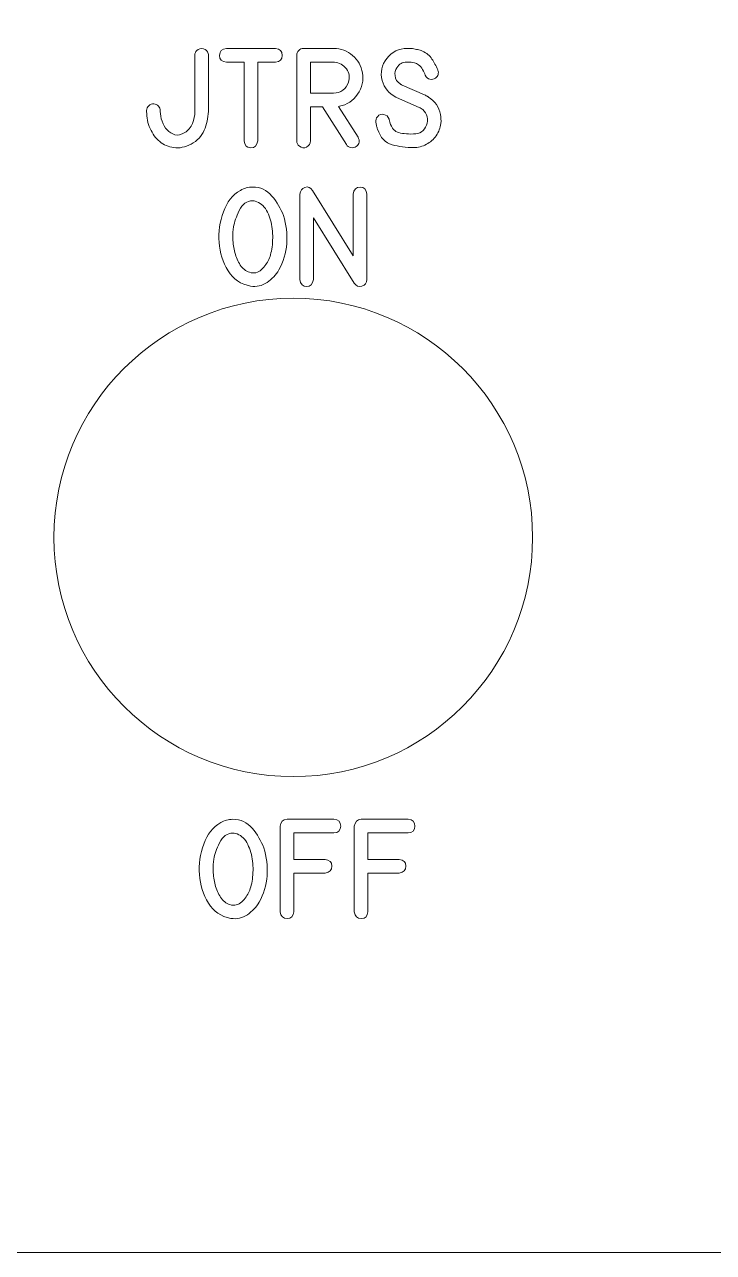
# Model space of a CAD drawing. Header units: millimetres. Extents: x -77 to 260, y -244 to 128.
# Drawn here: x -34.55 to -10.09, y -35.54 to 8.1 of the extents above; entities that cross this region are included whole.
import ezdxf

# ---------------------------------------------------------------- set-up
doc = ezdxf.new("R2010")
doc.units = ezdxf.units.MM
doc.header["$MEASUREMENT"] = 0
doc.layers.add('Cut', color=7, linetype='Continuous')
doc.layers.add('Engrave', color=7, linetype='Continuous')

msp = doc.modelspace()

# ---------------------------------------------------------------- linework, layer by layer
at = {"layer": 'Cut', "color": 250, "lineweight": 9}
msp.add_open_spline([(15.9454, 126.7647), (15.9454, 126.7647), (-65.0547, 126.7647), (-65.0547, 126.7647), (-65.0547, 126.7647), (-65.8797, 126.7647), (-66.5547, 126.0897), (-66.5547, 125.2647), (-66.5547, 125.2647), (-66.5547, 125.2647), (-66.5547, 122.5647), (-66.5547, 122.5647), (-66.5547, 122.5647), (-66.5547, 119.251), (-69.241, 116.5647), (-72.5547, 116.5647), (-72.5547, 116.5647), (-72.5547, 116.5647), (-75.2546, 116.5647), (-75.2546, 116.5647), (-75.2546, 116.5647), (-76.0796, 116.5647), (-76.7546, 115.8897), (-76.7546, 115.0647), (-76.7546, 115.0647), (-76.7546, 115.0647), (-76.7546, -23.8355), (-76.7546, -23.8355), (-76.7546, -23.8355), (-76.7546, -24.6605), (-76.0796, -25.3355), (-75.2546, -25.3355), (-75.2546, -25.3355), (-75.2546, -25.3355), (-72.5547, -25.3355), (-72.5547, -25.3355), (-72.5547, -25.3355), (-69.241, -25.3355), (-66.5547, -28.0218), (-66.5547, -31.3355), (-66.5547, -31.3355), (-66.5547, -31.3355), (-66.5547, -34.0353), (-66.5547, -34.0353), (-66.5547, -34.0353), (-66.5547, -34.8603), (-65.8797, -35.5353), (-65.0547, -35.5353), (-65.0547, -35.5353), (-65.0547, -35.5353), (15.9454, -35.5353), (15.9454, -35.5353), (15.9454, -35.5353), (16.7704, -35.5353), (17.4454, -34.8603), (17.4454, -34.0353), (17.4454, -34.0353), (17.4454, -34.0353), (17.4454, -31.3355), (17.4454, -31.3355), (17.4454, -31.3355), (17.4454, -28.0218), (20.1317, -25.3355), (23.4454, -25.3355), (23.4454, -25.3355), (23.4454, -25.3355), (26.1454, -25.3355), (26.1454, -25.3355), (26.1454, -25.3355), (26.9704, -25.3355), (27.6454, -24.6605), (27.6454, -23.8355), (27.6454, -23.8355), (27.6454, -23.8355), (27.6454, 115.0647), (27.6454, 115.0647), (27.6454, 115.0647), (27.6454, 115.8897), (26.9704, 116.5647), (26.1454, 116.5647), (26.1454, 116.5647), (26.1454, 116.5647), (23.4454, 116.5647), (23.4454, 116.5647), (23.4454, 116.5647), (20.1317, 116.5647), (17.4454, 119.251), (17.4454, 122.5647), (17.4454, 122.5647), (17.4454, 122.5647), (17.4454, 125.2647), (17.4454, 125.2647), (17.4454, 125.2647), (17.4454, 126.0897), (16.7704, 126.7647), (15.9454, 126.7647)], degree=3, knots=[0, 0, 0, 0, 0.04, 0.04, 0.04, 0.04, 0.08, 0.08, 0.08, 0.08, 0.12, 0.12, 0.12, 0.12, 0.16, 0.16, 0.16, 0.16, 0.2, 0.2, 0.2, 0.2, 0.24, 0.24, 0.24, 0.24, 0.28, 0.28, 0.28, 0.28, 0.32, 0.32, 0.32, 0.32, 0.36, 0.36, 0.36, 0.36, 0.4, 0.4, 0.4, 0.4, 0.44, 0.44, 0.44, 0.44, 0.48, 0.48, 0.48, 0.48, 0.52, 0.52, 0.52, 0.52, 0.56, 0.56, 0.56, 0.56, 0.6, 0.6, 0.6, 0.6, 0.64, 0.64, 0.64, 0.64, 0.68, 0.68, 0.68, 0.68, 0.72, 0.72, 0.72, 0.72, 0.76, 0.76, 0.76, 0.76, 0.8, 0.8, 0.8, 0.8, 0.84, 0.84, 0.84, 0.84, 0.88, 0.88, 0.88, 0.88, 0.92, 0.92, 0.92, 0.92, 1, 1, 1, 1], dxfattribs=at)
at = {"layer": 'Cut', "lineweight": 9}
msp.add_open_spline([(-25.0082, -1.6259), (-20.3143, -1.6259), (-16.5084, -5.4325), (-16.5084, -10.1259), (-16.5084, -10.1259), (-16.5081, -14.8192), (-20.3146, -18.6259), (-25.0083, -18.6259), (-25.0083, -18.6259), (-29.7018, -18.6256), (-33.5084, -14.8197), (-33.5084, -10.1259), (-33.5084, -10.1259), (-33.5083, -5.4318), (-29.7021, -1.6262), (-25.0082, -1.6259)], degree=3, knots=[0, 0, 0, 0, 0.2, 0.2, 0.2, 0.2, 0.4, 0.4, 0.4, 0.4, 0.6, 0.6, 0.6, 0.6, 1, 1, 1, 1], dxfattribs=at)
at = {"layer": 'Engrave', "color": 240, "lineweight": 9}
for points, knots in [([(-29.7336, 5.0402), (-29.7336, 5.0402), (-29.7336, 5.0108), (-29.7336, 5.0108), (-29.7336, 5.0108), (-29.7336, 4.9008), (-29.7119, 4.785), (-29.6689, 4.6639), (-29.6689, 4.6639), (-29.626, 4.5428), (-29.5655, 4.4393), (-29.4879, 4.354), (-29.4879, 4.354), (-29.4102, 4.2682), (-29.3185, 4.2117), (-29.2127, 4.1841), (-29.2127, 4.1841), (-29.1063, 4.1565), (-28.9899, 4.1818), (-28.8635, 4.26), (-28.8635, 4.26), (-28.7394, 4.3358), (-28.6483, 4.4446), (-28.5906, 4.5874), (-28.5906, 4.5874), (-28.5324, 4.7297), (-28.5036, 4.8708), (-28.5036, 5.0108), (-28.5036, 5.0108), (-28.5036, 5.0108), (-28.5036, 7.0074), (-28.5036, 7.0074), (-28.5036, 7.0074), (-28.5036, 7.0751), (-28.4801, 7.1321), (-28.4331, 7.1779), (-28.4331, 7.1779), (-28.3684, 7.242), (-28.2914, 7.2626), (-28.2002, 7.2391), (-28.2002, 7.2391), (-28.1097, 7.2156), (-28.0527, 7.1591), (-28.0297, 7.0692), (-28.0297, 7.0692), (-28.0262, 7.0521), (-28.0239, 7.0315), (-28.0215, 7.0074), (-28.0215, 7.0074), (-28.0215, 7.0074), (-28.0215, 5.0108), (-28.0215, 5.0108), (-28.0215, 5.0108), (-28.0362, 4.7768), (-28.0874, 4.5533), (-28.1744, 4.3417), (-28.1744, 4.3417), (-28.262, 4.13), (-28.4166, 3.9666), (-28.6394, 3.8519), (-28.6394, 3.8519), (-28.8558, 3.7402), (-29.0592, 3.6979), (-29.2503, 3.7243), (-29.2503, 3.7243), (-29.4414, 3.7508), (-29.609, 3.8231), (-29.7524, 3.9419), (-29.7524, 3.9419), (-29.8959, 4.0612), (-30.0094, 4.2153), (-30.0929, 4.4046), (-30.0929, 4.4046), (-30.1758, 4.5939), (-30.2175, 4.7962), (-30.2175, 5.0108), (-30.2175, 5.0108), (-30.2175, 5.0108), (-30.2175, 5.0402), (-30.2175, 5.0402), (-30.2175, 5.0402), (-30.2175, 5.1089), (-30.1922, 5.1672), (-30.1417, 5.2154), (-30.1417, 5.2154), (-30.0911, 5.263), (-30.0311, 5.2847), (-29.9606, 5.2812), (-29.9606, 5.2812), (-29.8977, 5.2777), (-29.8442, 5.2524), (-29.8001, 5.2048), (-29.8001, 5.2048), (-29.7554, 5.1572), (-29.7336, 5.1025), (-29.7336, 5.0402)], [0, 0, 0, 0, 0.04, 0.04, 0.04, 0.04, 0.08, 0.08, 0.08, 0.08, 0.12, 0.12, 0.12, 0.12, 0.16, 0.16, 0.16, 0.16, 0.2, 0.2, 0.2, 0.2, 0.24, 0.24, 0.24, 0.24, 0.28, 0.28, 0.28, 0.28, 0.32, 0.32, 0.32, 0.32, 0.36, 0.36, 0.36, 0.36, 0.4, 0.4, 0.4, 0.4, 0.44, 0.44, 0.44, 0.44, 0.48, 0.48, 0.48, 0.48, 0.52, 0.52, 0.52, 0.52, 0.56, 0.56, 0.56, 0.56, 0.6, 0.6, 0.6, 0.6, 0.64, 0.64, 0.64, 0.64, 0.68, 0.68, 0.68, 0.68, 0.72, 0.72, 0.72, 0.72, 0.76, 0.76, 0.76, 0.76, 0.8, 0.8, 0.8, 0.8, 0.84, 0.84, 0.84, 0.84, 0.88, 0.88, 0.88, 0.88, 0.92, 0.92, 0.92, 0.92, 1, 1, 1, 1]), ([(-26.7539, 3.9619), (-26.7539, 3.9619), (-26.7539, 6.7629), (-26.7539, 6.7629), (-26.7539, 6.7629), (-26.7539, 6.7629), (-27.3859, 6.7629), (-27.3859, 6.7629), (-27.3859, 6.7629), (-27.5465, 6.7752), (-27.627, 6.8563), (-27.6264, 7.0045), (-27.6264, 7.0045), (-27.6258, 7.1533), (-27.5453, 7.235), (-27.3859, 7.2485), (-27.3859, 7.2485), (-27.3859, 7.2485), (-25.6374, 7.2485), (-25.6374, 7.2485), (-25.6374, 7.2485), (-25.4792, 7.2362), (-25.3993, 7.1544), (-25.3987, 7.0045), (-25.3987, 7.0045), (-25.3981, 6.8552), (-25.478, 6.774), (-25.6374, 6.7629), (-25.6374, 6.7629), (-25.6374, 6.7629), (-26.2677, 6.7629), (-26.2677, 6.7629), (-26.2677, 6.7629), (-26.2677, 6.7629), (-26.2677, 3.9619), (-26.2677, 3.9619), (-26.2677, 3.9619), (-26.2941, 3.799), (-26.3788, 3.7184), (-26.5222, 3.7208), (-26.5222, 3.7208), (-26.6651, 3.7232), (-26.7421, 3.8037), (-26.7539, 3.9619)], [0, 0, 0, 0, 0.0833333, 0.0833333, 0.0833333, 0.0833333, 0.1666667, 0.1666667, 0.1666667, 0.1666667, 0.25, 0.25, 0.25, 0.25, 0.3333333, 0.3333333, 0.3333333, 0.3333333, 0.4166667, 0.4166667, 0.4166667, 0.4166667, 0.5, 0.5, 0.5, 0.5, 0.5833333, 0.5833333, 0.5833333, 0.5833333, 0.6666667, 0.6666667, 0.6666667, 0.6666667, 0.75, 0.75, 0.75, 0.75, 0.8333333, 0.8333333, 0.8333333, 0.8333333, 1, 1, 1, 1]), ([(-22.7094, 4.0947), (-22.6359, 3.9648), (-22.6565, 3.856), (-22.7711, 3.7672), (-22.7711, 3.7672), (-22.8264, 3.7284), (-22.8899, 3.7149), (-22.9616, 3.7279), (-22.9616, 3.7279), (-23.0333, 3.7402), (-23.0857, 3.7761), (-23.1192, 3.8343), (-23.1192, 3.8343), (-23.1192, 3.8343), (-23.9682, 5.1766), (-23.9682, 5.1766), (-23.9682, 5.1766), (-23.9682, 5.1766), (-24.3992, 5.1766), (-24.3992, 5.1766), (-24.3992, 5.1766), (-24.3992, 5.1766), (-24.3992, 3.9636), (-24.3992, 3.9636), (-24.3992, 3.9636), (-24.3992, 3.8637), (-24.4444, 3.7919), (-24.535, 3.7473), (-24.535, 3.7473), (-24.6261, 3.7032), (-24.7108, 3.7114), (-24.7901, 3.7725), (-24.7901, 3.7725), (-24.8531, 3.8196), (-24.8848, 3.8831), (-24.8848, 3.9636), (-24.8848, 3.9636), (-24.8848, 3.9636), (-24.8848, 7.0074), (-24.8848, 7.0074), (-24.8848, 7.0074), (-24.8848, 7.0739), (-24.8613, 7.1309), (-24.8148, 7.1779), (-24.8148, 7.1779), (-24.7684, 7.225), (-24.7114, 7.2485), (-24.6437, 7.2485), (-24.6437, 7.2485), (-24.6437, 7.2485), (-23.5743, 7.2485), (-23.5743, 7.2485), (-23.5743, 7.2485), (-23.3167, 7.2485), (-23.0933, 7.1668), (-22.904, 7.0033), (-22.904, 7.0033), (-22.7147, 6.8393), (-22.5965, 6.6317), (-22.5506, 6.3801), (-22.5506, 6.3801), (-22.5024, 6.1102), (-22.5595, 5.858), (-22.7223, 5.6234), (-22.7223, 5.6234), (-22.8846, 5.3882), (-23.1004, 5.2459), (-23.3691, 5.1954), (-23.3691, 5.1954), (-23.3691, 5.1954), (-23.402, 5.1901), (-23.402, 5.1901), (-23.402, 5.1901), (-23.402, 5.1901), (-22.7094, 4.0947), (-22.7094, 4.0947)], [0, 0, 0, 0, 0.05, 0.05, 0.05, 0.05, 0.1, 0.1, 0.1, 0.1, 0.15, 0.15, 0.15, 0.15, 0.2, 0.2, 0.2, 0.2, 0.25, 0.25, 0.25, 0.25, 0.3, 0.3, 0.3, 0.3, 0.35, 0.35, 0.35, 0.35, 0.4, 0.4, 0.4, 0.4, 0.45, 0.45, 0.45, 0.45, 0.5, 0.5, 0.5, 0.5, 0.55, 0.55, 0.55, 0.55, 0.6, 0.6, 0.6, 0.6, 0.65, 0.65, 0.65, 0.65, 0.7, 0.7, 0.7, 0.7, 0.75, 0.75, 0.75, 0.75, 0.8, 0.8, 0.8, 0.8, 0.85, 0.85, 0.85, 0.85, 0.9, 0.9, 0.9, 0.9, 1, 1, 1, 1]), ([(-20.3446, 5.5981), (-20.3446, 5.5981), (-20.317, 5.5864), (-20.317, 5.5864), (-20.317, 5.5864), (-20.317, 5.5864), (-20.2858, 5.5711), (-20.2858, 5.5711), (-20.2858, 5.5711), (-20.2858, 5.5711), (-20.2582, 5.5552), (-20.2582, 5.5552), (-20.2582, 5.5552), (-20.2505, 5.5493), (-20.2411, 5.544), (-20.2317, 5.5387), (-20.2317, 5.5387), (-20.2217, 5.534), (-20.2123, 5.5282), (-20.2029, 5.5229), (-20.2029, 5.5229), (-19.976, 5.3735), (-19.8349, 5.1666), (-19.7814, 4.9026), (-19.7814, 4.9026), (-19.7608, 4.7991), (-19.7561, 4.6927), (-19.7672, 4.5839), (-19.7672, 4.5839), (-19.7861, 4.4275), (-19.8407, 4.2835), (-19.9319, 4.1506), (-19.9319, 4.1506), (-20.023, 4.0177), (-20.1377, 3.9154), (-20.2752, 3.8431), (-20.2752, 3.8431), (-20.4234, 3.7649), (-20.5769, 3.7261), (-20.7356, 3.7261), (-20.7356, 3.7261), (-21.0019, 3.7261), (-21.2559, 3.7602), (-21.4988, 3.8284), (-21.4988, 3.8284), (-21.741, 3.8966), (-21.9138, 4.0794), (-22.0167, 4.377), (-22.0167, 4.377), (-22.0309, 4.4152), (-22.0408, 4.454), (-22.0479, 4.494), (-22.0479, 4.494), (-22.055, 4.5345), (-22.0632, 4.5745), (-22.072, 4.6151), (-22.072, 4.6151), (-22.0891, 4.6974), (-22.0691, 4.7703), (-22.0109, 4.8338), (-22.0109, 4.8338), (-21.9532, 4.8967), (-21.8809, 4.9208), (-21.7951, 4.9061), (-21.7951, 4.9061), (-21.704, 4.8873), (-21.641, 4.8314), (-21.6052, 4.7374), (-21.6052, 4.7374), (-21.6052, 4.7374), (-21.5999, 4.7215), (-21.5999, 4.7215), (-21.5999, 4.7215), (-21.5452, 4.4722), (-21.4488, 4.3234), (-21.3118, 4.2752), (-21.3118, 4.2752), (-21.1742, 4.227), (-20.9837, 4.2053), (-20.7391, 4.21), (-20.7391, 4.21), (-20.5139, 4.21), (-20.3593, 4.3158), (-20.2752, 4.5269), (-20.2752, 4.5269), (-20.2388, 4.621), (-20.2329, 4.7191), (-20.2582, 4.8209), (-20.2582, 4.8209), (-20.2835, 4.922), (-20.3334, 5.0072), (-20.4081, 5.0748), (-20.4081, 5.0748), (-20.4416, 5.1037), (-20.4851, 5.1301), (-20.5392, 5.1554), (-20.5392, 5.1554), (-20.5392, 5.1554), (-21.3365, 5.5052), (-21.3365, 5.5052), (-21.3365, 5.5052), (-21.3365, 5.5052), (-21.3624, 5.5193), (-21.3624, 5.5193), (-21.3624, 5.5193), (-21.6234, 5.6569), (-21.7851, 5.8527), (-21.848, 6.1067), (-21.848, 6.1067), (-21.925, 6.4007), (-21.8715, 6.6641), (-21.6869, 6.8981), (-21.6869, 6.8981), (-21.5029, 7.1315), (-21.2606, 7.2485), (-20.9614, 7.2485), (-20.9614, 7.2485), (-20.9614, 7.2485), (-20.7715, 7.2432), (-20.7715, 7.2432), (-20.7715, 7.2432), (-20.7097, 7.232), (-20.6498, 7.2209), (-20.5927, 7.2097), (-20.5927, 7.2097), (-20.5351, 7.1991), (-20.4769, 7.1803), (-20.4187, 7.1538), (-20.4187, 7.1538), (-20.2741, 7.0862), (-20.1629, 6.9927), (-20.0859, 6.8746), (-20.0859, 6.8746), (-20.0089, 6.7564), (-19.9395, 6.6282), (-19.8778, 6.4906), (-19.8778, 6.4906), (-19.8719, 6.4777), (-19.8666, 6.463), (-19.8619, 6.4459), (-19.8619, 6.4459), (-19.8496, 6.3895), (-19.8554, 6.3384), (-19.8795, 6.2925), (-19.8795, 6.2925), (-19.8931, 6.2637), (-19.9078, 6.2419), (-19.9225, 6.2272), (-19.9225, 6.2272), (-19.9372, 6.2119), (-19.9495, 6.2019), (-19.9583, 6.1961), (-19.9583, 6.1961), (-20.0183, 6.1537), (-20.0836, 6.1408), (-20.1547, 6.1584), (-20.1547, 6.1584), (-20.2264, 6.1743), (-20.2805, 6.2202), (-20.3187, 6.296), (-20.3187, 6.296), (-20.3487, 6.3625), (-20.3805, 6.4307), (-20.414, 6.5), (-20.414, 6.5), (-20.4481, 6.5694), (-20.4957, 6.627), (-20.5563, 6.6735), (-20.5563, 6.6735), (-20.5816, 6.6917), (-20.6062, 6.7052), (-20.6298, 6.7135), (-20.6298, 6.7135), (-20.6533, 6.7223), (-20.6792, 6.7317), (-20.708, 6.7423), (-20.708, 6.7423), (-20.708, 6.7423), (-20.8197, 6.7611), (-20.8197, 6.7611), (-20.8197, 6.7611), (-20.8197, 6.7611), (-20.9784, 6.7664), (-20.9784, 6.7664), (-20.9784, 6.7664), (-21.1325, 6.764), (-21.2501, 6.6976), (-21.3312, 6.5665), (-21.3312, 6.5665), (-21.3865, 6.4824), (-21.407, 6.3889), (-21.3935, 6.2854), (-21.3935, 6.2854), (-21.3776, 6.1584), (-21.3177, 6.0597), (-21.2142, 5.9891), (-21.2142, 5.9891), (-21.2095, 5.9862), (-21.2048, 5.9821), (-21.1989, 5.9779), (-21.1989, 5.9779), (-21.193, 5.9744), (-21.1866, 5.9703), (-21.1801, 5.9668), (-21.1801, 5.9668), (-21.1801, 5.9668), (-21.1607, 5.9585), (-21.1607, 5.9585), (-21.1607, 5.9585), (-21.1607, 5.9585), (-21.1401, 5.9497), (-21.1401, 5.9497), (-21.1401, 5.9497), (-21.1401, 5.9497), (-20.3446, 5.5981), (-20.3446, 5.5981)], [0, 0, 0, 0, 0.0181818, 0.0181818, 0.0181818, 0.0181818, 0.0363636, 0.0363636, 0.0363636, 0.0363636, 0.0545455, 0.0545455, 0.0545455, 0.0545455, 0.0727273, 0.0727273, 0.0727273, 0.0727273, 0.0909091, 0.0909091, 0.0909091, 0.0909091, 0.1090909, 0.1090909, 0.1090909, 0.1090909, 0.1272727, 0.1272727, 0.1272727, 0.1272727, 0.1454545, 0.1454545, 0.1454545, 0.1454545, 0.1636364, 0.1636364, 0.1636364, 0.1636364, 0.1818182, 0.1818182, 0.1818182, 0.1818182, 0.2, 0.2, 0.2, 0.2, 0.2181818, 0.2181818, 0.2181818, 0.2181818, 0.2363636, 0.2363636, 0.2363636, 0.2363636, 0.2545455, 0.2545455, 0.2545455, 0.2545455, 0.2727273, 0.2727273, 0.2727273, 0.2727273, 0.2909091, 0.2909091, 0.2909091, 0.2909091, 0.3090909, 0.3090909, 0.3090909, 0.3090909, 0.3272727, 0.3272727, 0.3272727, 0.3272727, 0.3454545, 0.3454545, 0.3454545, 0.3454545, 0.3636364, 0.3636364, 0.3636364, 0.3636364, 0.3818182, 0.3818182, 0.3818182, 0.3818182, 0.4, 0.4, 0.4, 0.4, 0.4181818, 0.4181818, 0.4181818, 0.4181818, 0.4363636, 0.4363636, 0.4363636, 0.4363636, 0.4545455, 0.4545455, 0.4545455, 0.4545455, 0.4727273, 0.4727273, 0.4727273, 0.4727273, 0.4909091, 0.4909091, 0.4909091, 0.4909091, 0.5090909, 0.5090909, 0.5090909, 0.5090909, 0.5272727, 0.5272727, 0.5272727, 0.5272727, 0.5454545, 0.5454545, 0.5454545, 0.5454545, 0.5636364, 0.5636364, 0.5636364, 0.5636364, 0.5818182, 0.5818182, 0.5818182, 0.5818182, 0.6, 0.6, 0.6, 0.6, 0.6181818, 0.6181818, 0.6181818, 0.6181818, 0.6363636, 0.6363636, 0.6363636, 0.6363636, 0.6545455, 0.6545455, 0.6545455, 0.6545455, 0.6727273, 0.6727273, 0.6727273, 0.6727273, 0.6909091, 0.6909091, 0.6909091, 0.6909091, 0.7090909, 0.7090909, 0.7090909, 0.7090909, 0.7272727, 0.7272727, 0.7272727, 0.7272727, 0.7454545, 0.7454545, 0.7454545, 0.7454545, 0.7636364, 0.7636364, 0.7636364, 0.7636364, 0.7818182, 0.7818182, 0.7818182, 0.7818182, 0.8, 0.8, 0.8, 0.8, 0.8181818, 0.8181818, 0.8181818, 0.8181818, 0.8363636, 0.8363636, 0.8363636, 0.8363636, 0.8545455, 0.8545455, 0.8545455, 0.8545455, 0.8727273, 0.8727273, 0.8727273, 0.8727273, 0.8909091, 0.8909091, 0.8909091, 0.8909091, 0.9090909, 0.9090909, 0.9090909, 0.9090909, 0.9272727, 0.9272727, 0.9272727, 0.9272727, 0.9454545, 0.9454545, 0.9454545, 0.9454545, 0.9636364, 0.9636364, 0.9636364, 0.9636364, 1, 1, 1, 1]), ([(-23.5743, 5.6604), (-23.4567, 5.6604), (-23.3485, 5.6957), (-23.2491, 5.7675), (-23.2491, 5.7675), (-23.1498, 5.8386), (-23.0833, 5.9315), (-23.0486, 6.0461), (-23.0486, 6.0461), (-22.9945, 6.2231), (-23.0192, 6.383), (-23.1227, 6.5259), (-23.1227, 6.5259), (-23.2262, 6.6688), (-23.3685, 6.7476), (-23.5496, 6.7629), (-23.5496, 6.7629), (-23.5496, 6.7629), (-24.3992, 6.7629), (-24.3992, 6.7629), (-24.3992, 6.7629), (-24.3992, 6.7629), (-24.3992, 5.6604), (-24.3992, 5.6604), (-24.3992, 5.6604), (-24.3992, 5.6604), (-23.5743, 5.6604), (-23.5743, 5.6604)], [0, 0, 0, 0, 0.125, 0.125, 0.125, 0.125, 0.25, 0.25, 0.25, 0.25, 0.375, 0.375, 0.375, 0.375, 0.5, 0.5, 0.5, 0.5, 0.625, 0.625, 0.625, 0.625, 0.75, 0.75, 0.75, 0.75, 1, 1, 1, 1]), ([(-25.3584, 1.3097), (-25.2531, 0.9916), (-25.2131, 0.6618), (-25.239, 0.3196), (-25.239, 0.3196), (-25.2649, -0.0226), (-25.3589, -0.3348), (-25.5206, -0.6176), (-25.5206, -0.6176), (-25.6229, -0.7934), (-25.7623, -0.9427), (-25.9393, -1.0656), (-25.9393, -1.0656), (-26.1162, -1.1885), (-26.3114, -1.2314), (-26.5249, -1.1944), (-26.5249, -1.1944), (-26.8729, -1.1338), (-27.1393, -0.9521), (-27.3239, -0.6505), (-27.3239, -0.6505), (-27.5091, -0.3483), (-27.6149, -0.012), (-27.642, 0.3584), (-27.642, 0.3584), (-27.669, 0.7288), (-27.619, 1.0892), (-27.492, 1.4408), (-27.492, 1.4408), (-27.365, 1.7924), (-27.1628, 2.0476), (-26.8847, 2.2075), (-26.8847, 2.2075), (-26.7494, 2.2857), (-26.6072, 2.3245), (-26.4596, 2.3245), (-26.4596, 2.3245), (-26.1768, 2.3245), (-25.9463, 2.2181), (-25.767, 2.0052), (-25.767, 2.0052), (-25.5877, 1.7918), (-25.4518, 1.5602), (-25.3584, 1.3097)], [0, 0, 0, 0, 0.0833333, 0.0833333, 0.0833333, 0.0833333, 0.1666667, 0.1666667, 0.1666667, 0.1666667, 0.25, 0.25, 0.25, 0.25, 0.3333333, 0.3333333, 0.3333333, 0.3333333, 0.4166667, 0.4166667, 0.4166667, 0.4166667, 0.5, 0.5, 0.5, 0.5, 0.5833333, 0.5833333, 0.5833333, 0.5833333, 0.6666667, 0.6666667, 0.6666667, 0.6666667, 0.75, 0.75, 0.75, 0.75, 0.8333333, 0.8333333, 0.8333333, 0.8333333, 1, 1, 1, 1]), ([(-22.3975, -0.9657), (-22.3975, -1.0862), (-22.4557, -1.1626), (-22.5721, -1.1956), (-22.5721, -1.1956), (-22.6891, -1.2279), (-22.779, -1.1938), (-22.8437, -1.0927), (-22.8437, -1.0927), (-22.8437, -1.0927), (-24.2907, 1.2274), (-24.2907, 1.2274), (-24.2907, 1.2274), (-24.2907, 1.2274), (-24.2907, -0.9657), (-24.2907, -0.9657), (-24.2907, -0.9657), (-24.3159, -1.1262), (-24.3971, -1.2067), (-24.5341, -1.2067), (-24.5341, -1.2067), (-24.6716, -1.2067), (-24.7522, -1.1262), (-24.7763, -0.9657), (-24.7763, -0.9657), (-24.7763, -0.9657), (-24.7763, 2.0764), (-24.7763, 2.0764), (-24.7763, 2.0764), (-24.7592, 2.1957), (-24.6981, 2.2745), (-24.5929, 2.3127), (-24.5929, 2.3127), (-24.4876, 2.3504), (-24.4, 2.3145), (-24.33, 2.2057), (-24.33, 2.2057), (-24.33, 2.2057), (-22.8831, -0.1178), (-22.8831, -0.1178), (-22.8831, -0.1178), (-22.8831, -0.1178), (-22.8831, 2.0764), (-22.8831, 2.0764), (-22.8831, 2.0764), (-22.8613, 2.2404), (-22.7779, 2.3221), (-22.6326, 2.3204), (-22.6326, 2.3204), (-22.4874, 2.3186), (-22.4092, 2.2375), (-22.3975, 2.0764), (-22.3975, 2.0764), (-22.3975, 2.0764), (-22.3975, -0.9657), (-22.3975, -0.9657)], [0, 0, 0, 0, 0.0666667, 0.0666667, 0.0666667, 0.0666667, 0.1333333, 0.1333333, 0.1333333, 0.1333333, 0.2, 0.2, 0.2, 0.2, 0.2666667, 0.2666667, 0.2666667, 0.2666667, 0.3333333, 0.3333333, 0.3333333, 0.3333333, 0.4, 0.4, 0.4, 0.4, 0.4666667, 0.4666667, 0.4666667, 0.4666667, 0.5333333, 0.5333333, 0.5333333, 0.5333333, 0.6, 0.6, 0.6, 0.6, 0.6666667, 0.6666667, 0.6666667, 0.6666667, 0.7333333, 0.7333333, 0.7333333, 0.7333333, 0.8, 0.8, 0.8, 0.8, 0.8666667, 0.8666667, 0.8666667, 0.8666667, 1, 1, 1, 1]), ([(-26.4455, 1.8353), (-26.6566, 1.8353), (-26.8165, 1.7219), (-26.9252, 1.4943), (-26.9252, 1.4943), (-27.034, 1.2668), (-27.1022, 1.0728), (-27.131, 0.9122), (-27.131, 0.9122), (-27.1528, 0.7947), (-27.161, 0.653), (-27.1551, 0.4866), (-27.1551, 0.4866), (-27.1493, 0.3202), (-27.1251, 0.1556), (-27.0828, -0.0067), (-27.0828, -0.0067), (-27.0405, -0.1696), (-26.9764, -0.316), (-26.8917, -0.4459), (-26.8917, -0.4459), (-26.8065, -0.5764), (-26.6954, -0.6629), (-26.5578, -0.7052), (-26.5578, -0.7052), (-26.3967, -0.7558), (-26.2579, -0.724), (-26.1415, -0.61), (-26.1415, -0.61), (-26.0251, -0.4953), (-25.9369, -0.3742), (-25.8769, -0.2454), (-25.8769, -0.2454), (-25.8164, -0.1131), (-25.7746, 0.0597), (-25.7523, 0.2749), (-25.7523, 0.2749), (-25.7299, 0.4895), (-25.7352, 0.7041), (-25.7676, 0.9181), (-25.7676, 0.9181), (-25.8005, 1.1321), (-25.8646, 1.325), (-25.9598, 1.4967), (-25.9598, 1.4967), (-26.0551, 1.6683), (-26.1909, 1.7777), (-26.3661, 1.8247), (-26.3661, 1.8247), (-26.389, 1.8318), (-26.4155, 1.8353), (-26.4455, 1.8353)], [0, 0, 0, 0, 0.0714286, 0.0714286, 0.0714286, 0.0714286, 0.1428571, 0.1428571, 0.1428571, 0.1428571, 0.2142857, 0.2142857, 0.2142857, 0.2142857, 0.2857143, 0.2857143, 0.2857143, 0.2857143, 0.3571429, 0.3571429, 0.3571429, 0.3571429, 0.4285714, 0.4285714, 0.4285714, 0.4285714, 0.5, 0.5, 0.5, 0.5, 0.5714286, 0.5714286, 0.5714286, 0.5714286, 0.6428571, 0.6428571, 0.6428571, 0.6428571, 0.7142857, 0.7142857, 0.7142857, 0.7142857, 0.7857143, 0.7857143, 0.7857143, 0.7857143, 0.8571429, 0.8571429, 0.8571429, 0.8571429, 1, 1, 1, 1]), ([(-26.0577, -21.1588), (-25.9524, -21.4769), (-25.9124, -21.8067), (-25.9383, -22.1489), (-25.9383, -22.1489), (-25.9642, -22.4911), (-26.0582, -22.8033), (-26.2199, -23.0861), (-26.2199, -23.0861), (-26.3222, -23.2619), (-26.4616, -23.4112), (-26.6386, -23.5341), (-26.6386, -23.5341), (-26.8155, -23.657), (-27.0107, -23.6999), (-27.2242, -23.6629), (-27.2242, -23.6629), (-27.5722, -23.6023), (-27.8386, -23.4206), (-28.0232, -23.119), (-28.0232, -23.119), (-28.2084, -22.8168), (-28.3142, -22.4805), (-28.3413, -22.1101), (-28.3413, -22.1101), (-28.3683, -21.7397), (-28.3183, -21.3793), (-28.1913, -21.0277), (-28.1913, -21.0277), (-28.0643, -20.6761), (-27.8621, -20.4209), (-27.584, -20.261), (-27.584, -20.261), (-27.4487, -20.1828), (-27.3065, -20.144), (-27.1589, -20.144), (-27.1589, -20.144), (-26.8761, -20.144), (-26.6456, -20.2504), (-26.4663, -20.4633), (-26.4663, -20.4633), (-26.287, -20.6767), (-26.1511, -20.9083), (-26.0577, -21.1588)], [0, 0, 0, 0, 0.0833333, 0.0833333, 0.0833333, 0.0833333, 0.1666667, 0.1666667, 0.1666667, 0.1666667, 0.25, 0.25, 0.25, 0.25, 0.3333333, 0.3333333, 0.3333333, 0.3333333, 0.4166667, 0.4166667, 0.4166667, 0.4166667, 0.5, 0.5, 0.5, 0.5, 0.5833333, 0.5833333, 0.5833333, 0.5833333, 0.6666667, 0.6666667, 0.6666667, 0.6666667, 0.75, 0.75, 0.75, 0.75, 0.8333333, 0.8333333, 0.8333333, 0.8333333, 1, 1, 1, 1]), ([(-25.4756, -23.4271), (-25.4756, -23.4271), (-25.4756, -20.3886), (-25.4756, -20.3886), (-25.4756, -20.3886), (-25.455, -20.2369), (-25.3733, -20.1552), (-25.231, -20.144), (-25.231, -20.144), (-25.231, -20.144), (-23.5636, -20.144), (-23.5636, -20.144), (-23.5636, -20.144), (-23.4043, -20.1563), (-23.3243, -20.2381), (-23.3243, -20.388), (-23.3243, -20.388), (-23.3243, -20.5373), (-23.4054, -20.6179), (-23.5671, -20.6279), (-23.5671, -20.6279), (-23.5671, -20.6279), (-24.9917, -20.6279), (-24.9917, -20.6279), (-24.9917, -20.6279), (-24.9917, -20.6279), (-24.9917, -21.5704), (-24.9917, -21.5704), (-24.9917, -21.5704), (-24.9917, -21.5704), (-23.8805, -21.5704), (-23.8805, -21.5704), (-23.8805, -21.5704), (-23.7223, -21.5815), (-23.6418, -21.6591), (-23.6394, -21.8026), (-23.6394, -21.8026), (-23.6371, -21.9461), (-23.7176, -22.0301), (-23.8805, -22.0542), (-23.8805, -22.0542), (-23.8805, -22.0542), (-24.9917, -22.0542), (-24.9917, -22.0542), (-24.9917, -22.0542), (-24.9917, -22.0542), (-24.9917, -23.4271), (-24.9917, -23.4271), (-24.9917, -23.4271), (-25.0029, -23.5853), (-25.0811, -23.6658), (-25.2251, -23.6682), (-25.2251, -23.6682), (-25.3692, -23.6705), (-25.4527, -23.59), (-25.4756, -23.4271)], [0, 0, 0, 0, 0.0666667, 0.0666667, 0.0666667, 0.0666667, 0.1333333, 0.1333333, 0.1333333, 0.1333333, 0.2, 0.2, 0.2, 0.2, 0.2666667, 0.2666667, 0.2666667, 0.2666667, 0.3333333, 0.3333333, 0.3333333, 0.3333333, 0.4, 0.4, 0.4, 0.4, 0.4666667, 0.4666667, 0.4666667, 0.4666667, 0.5333333, 0.5333333, 0.5333333, 0.5333333, 0.6, 0.6, 0.6, 0.6, 0.6666667, 0.6666667, 0.6666667, 0.6666667, 0.7333333, 0.7333333, 0.7333333, 0.7333333, 0.8, 0.8, 0.8, 0.8, 0.8666667, 0.8666667, 0.8666667, 0.8666667, 1, 1, 1, 1]), ([(-22.8422, -23.4271), (-22.8422, -23.4271), (-22.8422, -20.3886), (-22.8422, -20.3886), (-22.8422, -20.3886), (-22.8216, -20.2369), (-22.7399, -20.1552), (-22.5976, -20.144), (-22.5976, -20.144), (-22.5976, -20.144), (-20.9302, -20.144), (-20.9302, -20.144), (-20.9302, -20.144), (-20.7709, -20.1563), (-20.6909, -20.2381), (-20.6909, -20.388), (-20.6909, -20.388), (-20.6909, -20.5373), (-20.772, -20.6179), (-20.9337, -20.6279), (-20.9337, -20.6279), (-20.9337, -20.6279), (-22.3583, -20.6279), (-22.3583, -20.6279), (-22.3583, -20.6279), (-22.3583, -20.6279), (-22.3583, -21.5704), (-22.3583, -21.5704), (-22.3583, -21.5704), (-22.3583, -21.5704), (-21.2471, -21.5704), (-21.2471, -21.5704), (-21.2471, -21.5704), (-21.0889, -21.5815), (-21.0084, -21.6591), (-21.006, -21.8026), (-21.006, -21.8026), (-21.0037, -21.9461), (-21.0842, -22.0301), (-21.2471, -22.0542), (-21.2471, -22.0542), (-21.2471, -22.0542), (-22.3583, -22.0542), (-22.3583, -22.0542), (-22.3583, -22.0542), (-22.3583, -22.0542), (-22.3583, -23.4271), (-22.3583, -23.4271), (-22.3583, -23.4271), (-22.3695, -23.5853), (-22.4477, -23.6658), (-22.5917, -23.6682), (-22.5917, -23.6682), (-22.7358, -23.6705), (-22.8193, -23.59), (-22.8422, -23.4271)], [0, 0, 0, 0, 0.0666667, 0.0666667, 0.0666667, 0.0666667, 0.1333333, 0.1333333, 0.1333333, 0.1333333, 0.2, 0.2, 0.2, 0.2, 0.2666667, 0.2666667, 0.2666667, 0.2666667, 0.3333333, 0.3333333, 0.3333333, 0.3333333, 0.4, 0.4, 0.4, 0.4, 0.4666667, 0.4666667, 0.4666667, 0.4666667, 0.5333333, 0.5333333, 0.5333333, 0.5333333, 0.6, 0.6, 0.6, 0.6, 0.6666667, 0.6666667, 0.6666667, 0.6666667, 0.7333333, 0.7333333, 0.7333333, 0.7333333, 0.8, 0.8, 0.8, 0.8, 0.8666667, 0.8666667, 0.8666667, 0.8666667, 1, 1, 1, 1]), ([(-27.1448, -20.6332), (-27.3559, -20.6332), (-27.5158, -20.7466), (-27.6245, -20.9742), (-27.6245, -20.9742), (-27.7333, -21.2017), (-27.8015, -21.3957), (-27.8303, -21.5563), (-27.8303, -21.5563), (-27.8521, -21.6738), (-27.8603, -21.8155), (-27.8544, -21.9819), (-27.8544, -21.9819), (-27.8486, -22.1483), (-27.8244, -22.3129), (-27.7821, -22.4752), (-27.7821, -22.4752), (-27.7398, -22.6381), (-27.6757, -22.7845), (-27.591, -22.9144), (-27.591, -22.9144), (-27.5058, -23.0449), (-27.3947, -23.1314), (-27.2571, -23.1737), (-27.2571, -23.1737), (-27.096, -23.2243), (-26.9572, -23.1925), (-26.8408, -23.0785), (-26.8408, -23.0785), (-26.7244, -22.9638), (-26.6362, -22.8427), (-26.5762, -22.7139), (-26.5762, -22.7139), (-26.5157, -22.5816), (-26.4739, -22.4088), (-26.4516, -22.1936), (-26.4516, -22.1936), (-26.4292, -21.979), (-26.4345, -21.7644), (-26.4669, -21.5504), (-26.4669, -21.5504), (-26.4998, -21.3364), (-26.5639, -21.1435), (-26.6591, -20.9718), (-26.6591, -20.9718), (-26.7544, -20.8002), (-26.8902, -20.6908), (-27.0654, -20.6438), (-27.0654, -20.6438), (-27.0883, -20.6367), (-27.1148, -20.6332), (-27.1448, -20.6332)], [0, 0, 0, 0, 0.0714286, 0.0714286, 0.0714286, 0.0714286, 0.1428571, 0.1428571, 0.1428571, 0.1428571, 0.2142857, 0.2142857, 0.2142857, 0.2142857, 0.2857143, 0.2857143, 0.2857143, 0.2857143, 0.3571429, 0.3571429, 0.3571429, 0.3571429, 0.4285714, 0.4285714, 0.4285714, 0.4285714, 0.5, 0.5, 0.5, 0.5, 0.5714286, 0.5714286, 0.5714286, 0.5714286, 0.6428571, 0.6428571, 0.6428571, 0.6428571, 0.7142857, 0.7142857, 0.7142857, 0.7142857, 0.7857143, 0.7857143, 0.7857143, 0.7857143, 0.8571429, 0.8571429, 0.8571429, 0.8571429, 1, 1, 1, 1])]:
    msp.add_open_spline(points, degree=3, knots=knots, dxfattribs=at)

doc.saveas('drawing.dxf')
